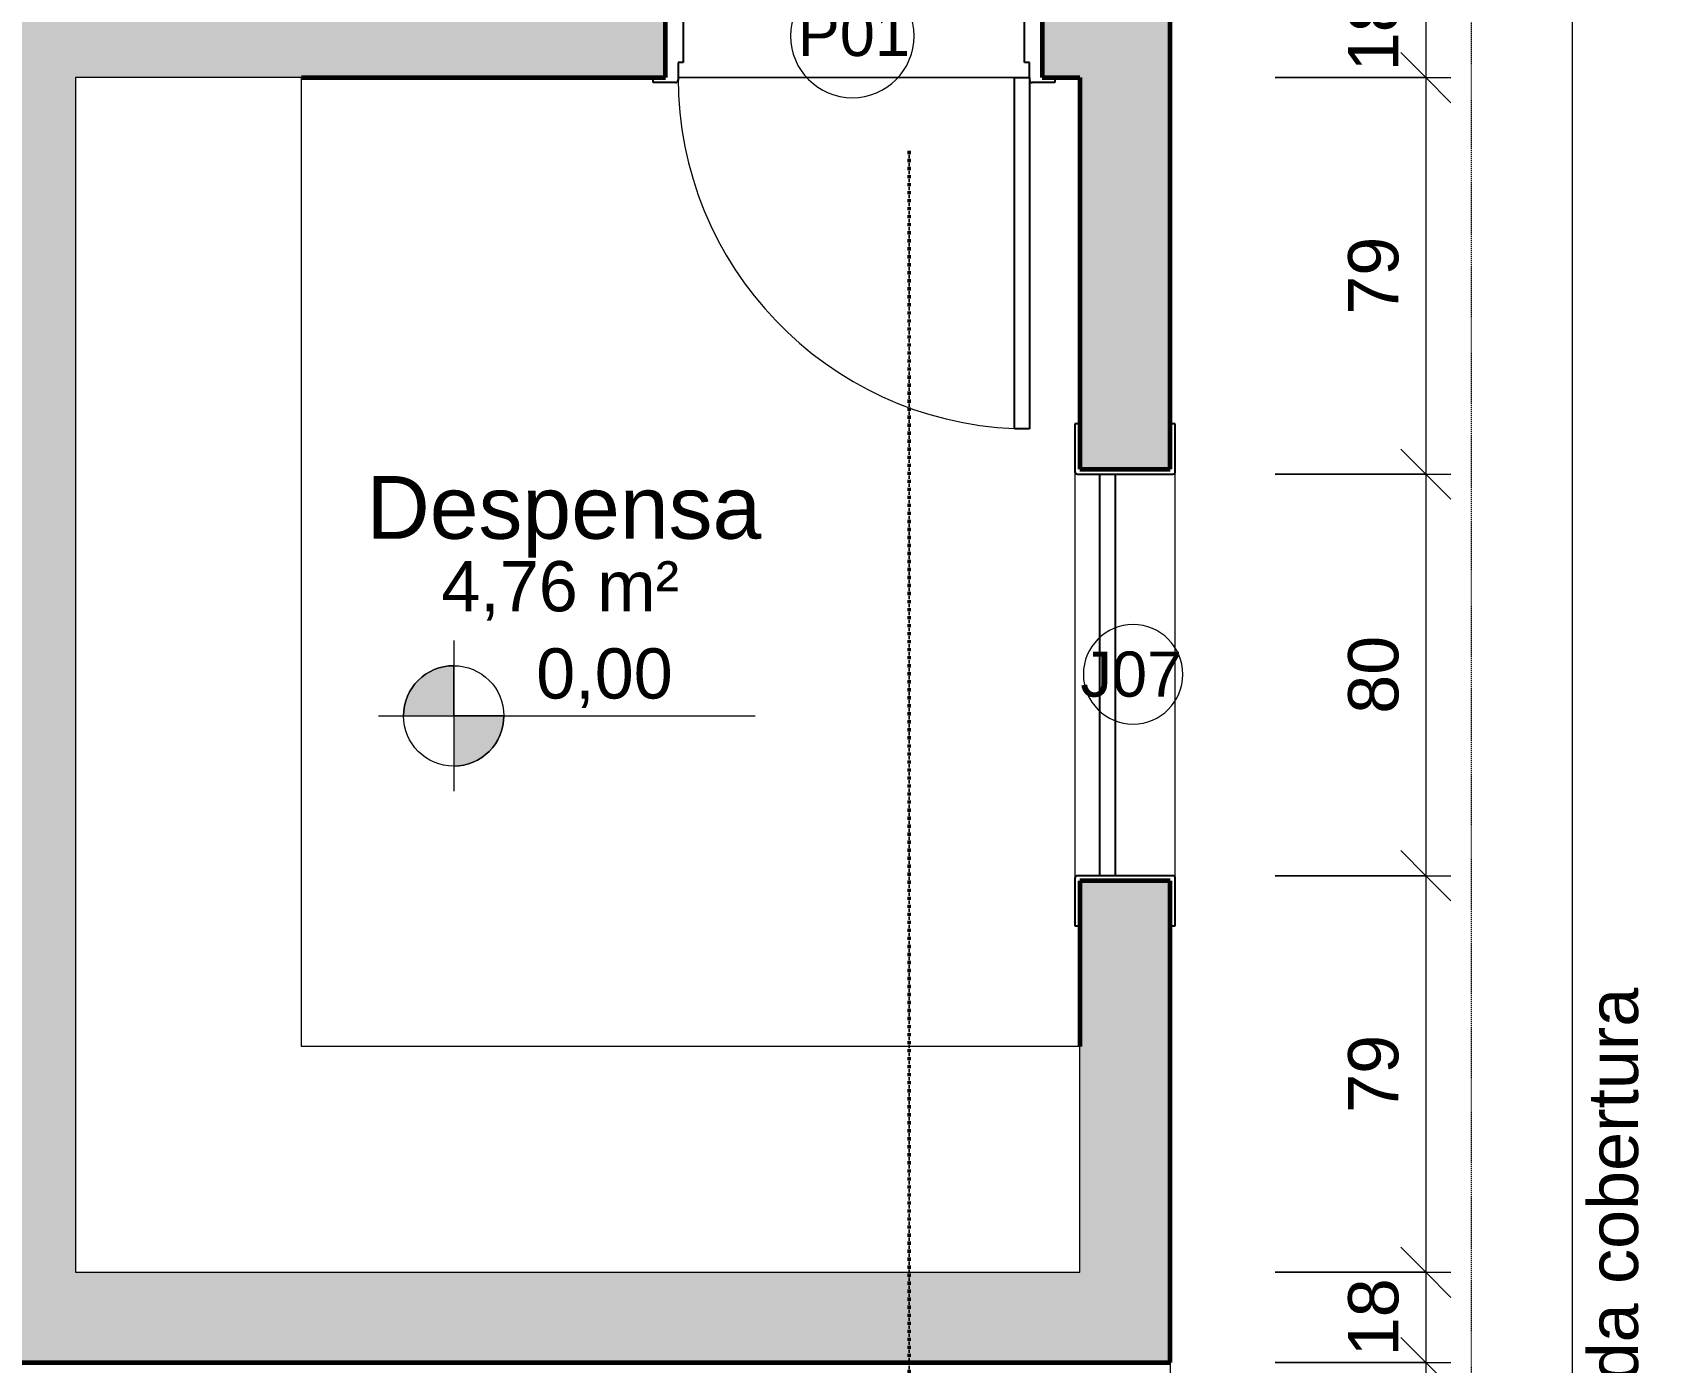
# Model space of a CAD drawing. Header units: millimetres. Extents: x -168557 to 193771, y -108373 to 197278.
# Drawn here: x 177377 to 180605, y -19320 to -16670 of the extents above; entities that cross this region are included whole.
import ezdxf

# ---------------------------------------------------------------- set-up
doc = ezdxf.new("R2010")
doc.units = ezdxf.units.MM
doc.linetypes.add('Dash dot', pattern=[15.875, 6.35, -4.7625, 0, -4.7625])
doc.linetypes.add('Overhead', pattern=[3.96875, 2.38125, -1.5875])
for name, color, linetype, lineweight in [('A-ANNO-DIMS', 211, 'Continuous', 9), ('A-ANNO-DIMS-50', 211, 'Continuous', 9), ('A-AREA', 32, 'Continuous', 9), ('A-DETL', 90, 'Continuous', 9), ('A-DETL-THIN', 151, 'Continuous', 9), ('A-DOOR', 31, 'Continuous', 9), ('A-DOOR-IDEN', 31, 'Continuous', 9), ('A-FLOR-OVHD', 1, 'Overhead', 9), ('A-GLAZ', 151, 'Continuous', 9), ('A-GLAZ-IDEN', 152, 'Continuous', 9), ('A-WALL', 113, 'Continuous', 9), ('A-WALL-PATT', 111, 'Continuous', 25), ('G-ANNO-DIMS', 111, 'Continuous', 9), ('G-ANNO-SYMB', 111, 'Continuous', 9), ('G-ANNO-TEXT', 231, 'Continuous', 9), ('L-HRDS-IDEN', 13, 'Continuous', 9)]:
    doc.layers.add(name, color=color, linetype=linetype, lineweight=lineweight)
doc.styles.add('@Arial Unicode MS_1', font='', dxfattribs={"height": 100})
doc.styles.add('Arial', font='arial.ttf', dxfattribs={"height": 90})
doc.styles.add('Arial_2', font='arial.ttf', dxfattribs={"height": 100})
doc.styles.add('Arial_3', font='arial.ttf', dxfattribs={"height": 125})
doc.styles.get('@Arial Unicode MS_1').set_extended_font_data('@Arial Unicode MS')
doc.dimstyles.new('CRT_-__Metros_-_Linha_de_chamada_3_5_mm_2', dxfattribs={"dimscale": 304.8, "dimtxt": 100.584485, "dimasz": 0.328084, "dimexe": 0.164042, "dimexo": 0.0625, "dimgap": 0.082021, "dimtad": 1, "dimdec": 0, "dimlfac": 0.1, "dimdsep": 46, "dimtxsty": '@Arial Unicode MS_1', "dimblk1": 'OBLIQUE', "dimblk2": 'OBLIQUE', "dimsah": 1, "dimcen": 0.09, "dimdle": 0.164042, "dimazin": 0, "dimtfac": 1, "dimtdec": 4, "dimtix": 1, "dimtmove": 0, "dimatfit": 3, "dimfxl": 0.984252, "dimfxlon": 1, "dimtvp": 1, "dimtolj": 1, "dimtzin": 0, "dimarcsym": 2})

# ---------------------------------------------------------------- blocks, each defined once
blk = doc.blocks.new('CRT_POR_Abrir_1 Folha_Madeira - 70 x 210 cm-3907157-TERREO')
at = {"layer": 'A-DOOR', "lineweight": 25}
for p, q in [((-350, 790), (-320, 790)), ((-350, 90), (-350, 790)), ((-320, 790), (-320, 90)), ((-400, 90), (-400, 100)), ((-400, 100), (-355, 100)), ((355, 100), (400, 100)), ((400, 100), (400, 90)), ((-320, 90), (-350, 90)), ((-350, 90), (-350, 60)), ((350, 60), (350, 95)), ((-350, 60), (-340, 60)), ((-340, 60), (-340, -95)), ((340, 60), (350, 60)), ((340, -95), (340, 60)), ((-400, -100), (-400, -90)), ((400, -90), (400, -100)), ((-345, -100), (-400, -100)), ((400, -100), (345, -100))]:
    blk.add_line(p, q, dxfattribs=at)
at = {"layer": 'A-DOOR'}
for p, q in [((-350, 90), (-350, 790)), ((-350, 90), (350, 90)), ((350, 90), (-320, 90)), ((-340, -90), (340, -90)), ((-340, -90), (340, -90))]:
    blk.add_line(p, q, dxfattribs=at)
blk.add_arc((-350, 90), 700, 0, 87.5361, dxfattribs=at)
at = {"layer": 'A-DOOR', "lineweight": 25}
for centre, start, end in [((-355, 95), 0, 90), ((355, 95), 90, 180), ((-345, -95), 270, 360), ((345, -95), 180, 270)]:
    blk.add_arc(centre, 5, start, end, dxfattribs=at)
blk = doc.blocks.new('Janela basculante e folha fixa - 80 x 160 cm-4197805-TERREO')
at = {"layer": 'A-GLAZ', "lineweight": 25}
for p, q in [((-413.2, 100), (-508.2, 100)), ((-508.2, 100), (-508.2, 90)), ((491.8, 100), (396.8, 100)), ((491.8, 90), (491.8, 100)), ((-408.2, -95), (-408.2, 95)), ((391.8, 95), (391.8, -95)), ((-408.2, -50), (-408.2, -20)), ((-408.2, -20), (391.8, -20)), ((391.8, -20), (391.8, -50)), ((391.8, -50), (-408.2, -50)), ((-508.2, -90), (-508.2, -100)), ((491.8, -100), (491.8, -90)), ((-508.2, -100), (-413.2, -100)), ((396.8, -100), (491.8, -100))]:
    blk.add_line(p, q, dxfattribs=at)
at = {"layer": 'A-GLAZ'}
for p, q in [((396.8, 100), (-413.2, 100)), ((-418.2, -90), (-418.2, 90)), ((401.8, 90), (401.8, -90)), ((-413.2, -100), (396.8, -100))]:
    blk.add_line(p, q, dxfattribs=at)
at = {"layer": 'A-GLAZ', "lineweight": 25}
for centre, start, end in [((-413.2, 95), 360, 90), ((396.8, 95), 90, 180), ((-413.2, -95), 270, 360), ((396.8, -95), 180, 270)]:
    blk.add_arc(centre, 5, start, end, dxfattribs=at)
at = {"layer": 'A-GLAZ'}
for points, knots in [([(-413.2, 100), (-412.7, 100), (-412.1, 99.9), (-411.3, 99.6), (-410.8, 99.4), (-410.4, 99.2), (-410.1, 98.9), (-409.7, 98.6), (-409.4, 98.3), (-409.1, 98), (-408.8, 97.5), (-408.6, 96.9), (-408.3, 96.1), (-408.2, 95.4), (-408.2, 95)], [0, 0, 0, 0, 0.166667, 0.25, 0.333333, 0.375, 0.416667, 0.5, 0.541667, 0.583333, 0.666667, 0.75, 0.833333, 1, 1, 1, 1]), ([(396.8, 100), (396.4, 100), (395.7, 99.9), (394.9, 99.6), (394.4, 99.4), (394, 99.2), (393.7, 98.9), (393.3, 98.6), (393, 98.3), (392.8, 98), (392.5, 97.5), (392.2, 96.9), (391.9, 96.1), (391.8, 95.4), (391.8, 95)], [0, 0, 0, 0, 0.166667, 0.25, 0.333333, 0.375, 0.416667, 0.5, 0.541667, 0.583333, 0.666667, 0.75, 0.833333, 1, 1, 1, 1]), ([(-408.2, -95), (-408.2, -95.4), (-408.3, -96.1), (-408.6, -96.9), (-408.8, -97.5), (-409.1, -98), (-409.4, -98.3), (-409.7, -98.6), (-410.1, -99), (-410.6, -99.3), (-411, -99.5), (-411.4, -99.7), (-412.1, -99.9), (-412.7, -100), (-413.2, -100)], [0, 0, 0, 0, 0.166667, 0.25, 0.333333, 0.416667, 0.458333, 0.5, 0.583333, 0.666667, 0.708333, 0.75, 0.833333, 1, 1, 1, 1]), ([(391.8, -95), (391.8, -95.4), (391.9, -96.1), (392.2, -96.9), (392.5, -97.5), (392.8, -98), (393, -98.3), (393.3, -98.6), (393.8, -99), (394.2, -99.3), (394.6, -99.5), (395, -99.7), (395.7, -99.9), (396.4, -100), (396.8, -100)], [0, 0, 0, 0, 0.166667, 0.25, 0.333333, 0.416667, 0.458333, 0.5, 0.583333, 0.666667, 0.708333, 0.75, 0.833333, 1, 1, 1, 1])]:
    blk.add_open_spline(points, degree=3, knots=knots, dxfattribs=at)
blk = doc.blocks.new('Elevações de ponto - Tag de Nível em Plantas de Pisos NA-224974-TERREO')
at = {"layer": 'G-ANNO-DIMS'}
h = blk.add_hatch(color=256, dxfattribs=at)
edge = h.paths.add_edge_path()
edge.add_line((0, 0), (-2, 0))
edge.add_arc((0, 0), 2, 90, 180, ccw=False)
edge.add_line((0, 2), (0, 0))
h = blk.add_hatch(color=256, dxfattribs=at)
edge = h.paths.add_edge_path()
edge.add_line((0, 0), (2, 0))
edge.add_arc((0, 0), 2, 270, 360, ccw=False)
edge.add_line((0, -2), (0, 0))
for p, q in [((0, 3), (0, -3)), ((0, 0), (0, 2)), ((-3, 0), (12, 0)), ((-2, 0), (0, 0)), ((0, 0), (0, -2)), ((2, 0), (0, 0))]:
    blk.add_line(p, q, dxfattribs=at)
blk.add_circle((0, 0), 2, dxfattribs=at)
for start, end in [(90, 180), (270, 360)]:
    blk.add_arc((0, 0), 2, start, end, dxfattribs=at)
blk = doc.blocks.new('CRT_ANO_Tag de Portas - Tag 1_8mm-918015-TERREO')
at = {"layer": 'A-DOOR-IDEN'}
for start, end in [(360, 180), (180, 360)]:
    blk.add_arc((-0.061, -0.14), 2.462, start, end, dxfattribs=at)
blk = doc.blocks.new('CRT_ANO_Tag de Janelas - Tag 1_8mm-918268-TERREO')
at = {"layer": 'A-GLAZ-IDEN'}
for start, end in [(360, 180), (180, 360)]:
    blk.add_arc((-0.004, 0.023), 1.98, start, end, dxfattribs=at)
blk = doc.blocks.new('DIMBLOCK201-TERREO')
at = {"layer": 'A-ANNO-DIMS-50', "lineweight": 18, "transparency": 16777216}
for p, q in [((180151.3, -16579.7), (180101.3, -16529.7)), ((180151.3, -16579.7), (180201.3, -16629.7)), ((180151.3, -16759.7), (180101.3, -16709.7)), ((180151.3, -16759.7), (180201.3, -16809.7))]:
    blk.add_line(p, q, dxfattribs=at)
at = {"layer": 'A-ANNO-DIMS-50', "transparency": 16777216}
for p, q in [((179851.3, -16579.7), (180201.3, -16579.7)), ((180151.3, -16579.7), (179851.3, -16579.7)), ((180151.3, -16579.7), (180151.3, -16759.7)), ((179851.3, -16759.7), (180201.3, -16759.7)), ((180151.3, -16759.7), (179851.3, -16759.7))]:
    blk.add_line(p, q, dxfattribs=at)
at = {"layer": 'A-ANNO-DIMS-50', "color": 0, "transparency": 16777216, "insert": (179996.5, -16747.1), "char_height": 100, "width": 185.873, "attachment_point": 1, "rotation": 90, "line_spacing_factor": 1.117605, "style": '@Arial Unicode MS_1'}
blk.add_mtext('18', dxfattribs=at)
blk = doc.blocks.new('_Oblique')
at = {"color": 0, "linetype": 'ByBlock', "lineweight": -2}
blk.add_line((-0.5, -0.5), (0.5, 0.5), dxfattribs=at)
blk = doc.blocks.new('DIMBLOCK202-TERREO')
at = {"layer": 'A-ANNO-DIMS-50', "lineweight": 18, "transparency": 16777216}
for p, q in [((180151.3, -16759.7), (180101.3, -16709.7)), ((180151.3, -16759.7), (180201.3, -16809.7)), ((180151.3, -17549.7), (180101.3, -17499.7)), ((180151.3, -17549.7), (180201.3, -17599.7))]:
    blk.add_line(p, q, dxfattribs=at)
at = {"layer": 'A-ANNO-DIMS-50', "transparency": 16777216}
for p, q in [((179851.3, -16759.7), (180201.3, -16759.7)), ((180151.3, -16759.7), (179851.3, -16759.7)), ((180151.3, -16759.7), (180151.3, -17549.7)), ((179851.3, -17549.7), (180201.3, -17549.7)), ((180151.3, -17549.7), (179851.3, -17549.7))]:
    blk.add_line(p, q, dxfattribs=at)
at = {"layer": 'A-ANNO-DIMS-50', "color": 0, "transparency": 16777216, "insert": (179996.5, -17232.1), "char_height": 100, "width": 185.873, "attachment_point": 1, "rotation": 90, "line_spacing_factor": 1.117605, "style": '@Arial Unicode MS_1'}
blk.add_mtext('79', dxfattribs=at)
blk = doc.blocks.new('DIMBLOCK203-TERREO')
at = {"layer": 'A-ANNO-DIMS-50', "lineweight": 18, "transparency": 16777216}
for p, q in [((180151.3, -17549.7), (180101.3, -17499.7)), ((180151.3, -17549.7), (180201.3, -17599.7)), ((180151.3, -18349.7), (180101.3, -18299.7)), ((180151.3, -18349.7), (180201.3, -18399.7))]:
    blk.add_line(p, q, dxfattribs=at)
at = {"layer": 'A-ANNO-DIMS-50', "transparency": 16777216}
for p, q in [((179851.3, -17549.7), (180201.3, -17549.7)), ((180151.3, -17549.7), (179851.3, -17549.7)), ((180151.3, -17549.7), (180151.3, -18349.7)), ((179851.3, -18349.7), (180201.3, -18349.7)), ((180151.3, -18349.7), (179851.3, -18349.7))]:
    blk.add_line(p, q, dxfattribs=at)
at = {"layer": 'A-ANNO-DIMS-50', "color": 0, "transparency": 16777216, "insert": (179996.5, -18027.1), "char_height": 100, "width": 185.873, "attachment_point": 1, "rotation": 90, "line_spacing_factor": 1.117605, "style": '@Arial Unicode MS_1'}
blk.add_mtext('80', dxfattribs=at)
blk = doc.blocks.new('DIMBLOCK204-TERREO')
at = {"layer": 'A-ANNO-DIMS-50', "lineweight": 18, "transparency": 16777216}
for p, q in [((180151.3, -18349.7), (180101.3, -18299.7)), ((180151.3, -18349.7), (180201.3, -18399.7)), ((180151.3, -19139.7), (180101.3, -19089.7)), ((180151.3, -19139.7), (180201.3, -19189.7))]:
    blk.add_line(p, q, dxfattribs=at)
at = {"layer": 'A-ANNO-DIMS-50', "transparency": 16777216}
for p, q in [((179851.3, -18349.7), (180201.3, -18349.7)), ((180151.3, -18349.7), (179851.3, -18349.7)), ((180151.3, -18349.7), (180151.3, -19139.7)), ((179851.3, -19139.7), (180201.3, -19139.7)), ((180151.3, -19139.7), (179851.3, -19139.7))]:
    blk.add_line(p, q, dxfattribs=at)
at = {"layer": 'A-ANNO-DIMS-50', "color": 0, "transparency": 16777216, "insert": (179996.5, -18822.1), "char_height": 100, "width": 185.873, "attachment_point": 1, "rotation": 90, "line_spacing_factor": 1.117605, "style": '@Arial Unicode MS_1'}
blk.add_mtext('79', dxfattribs=at)
blk = doc.blocks.new('DIMBLOCK205-TERREO')
at = {"layer": 'A-ANNO-DIMS-50', "lineweight": 18, "transparency": 16777216}
for p, q in [((180151.3, -19139.7), (180101.3, -19089.7)), ((180151.3, -19139.7), (180201.3, -19189.7)), ((180151.3, -19319.7), (180101.3, -19269.7)), ((180151.3, -19319.7), (180201.3, -19369.7))]:
    blk.add_line(p, q, dxfattribs=at)
at = {"layer": 'A-ANNO-DIMS-50', "transparency": 16777216}
for p, q in [((179851.3, -19139.7), (180201.3, -19139.7)), ((180151.3, -19139.7), (179851.3, -19139.7)), ((180151.3, -19139.7), (180151.3, -19369.7)), ((179851.3, -19319.7), (180201.3, -19319.7)), ((180151.3, -19319.7), (179851.3, -19319.7))]:
    blk.add_line(p, q, dxfattribs=at)
at = {"layer": 'A-ANNO-DIMS-50', "color": 0, "transparency": 16777216, "insert": (179996.5, -19307.1), "char_height": 100, "width": 185.873, "attachment_point": 1, "rotation": 90, "line_spacing_factor": 1.117605, "style": '@Arial Unicode MS_1'}
blk.add_mtext('18', dxfattribs=at)

msp = doc.modelspace()

# ---------------------------------------------------------------- hatches: boundary and pattern name
at = {"layer": 'A-WALL-PATT'}
h = msp.add_hatch(color=256, dxfattribs=at)
h.paths.add_polyline_path([(179462.332, -19319.651), (179642.332, -19319.651), (179642.332, -18359.651), (179462.332, -18359.651), (179462.332, -19139.651)])
h.paths.add_polyline_path([(179462.332, -17539.651), (179642.332, -17539.651), (179642.332, -16479.651), (179462.332, -16479.651), (179462.332, -17421.336)])
h.paths.add_polyline_path([(179462.332, -13879.651), (179642.332, -13879.651), (179642.332, -13099.651), (179462.332, -13099.651), (179462.332, -13599.507)])
h.paths.add_polyline_path([(179642.332, -12299.651), (179642.332, -5479.651), (179462.332, -5479.651), (179462.332, -12299.651)])
h = msp.add_hatch(color=256, dxfattribs=at)
h.paths.add_polyline_path([(179387.332, -16759.651), (179462.332, -16759.651), (179462.332, -16579.651), (179387.332, -16579.651), (179387.332, -16656.97)])
h.paths.add_polyline_path([(175033.086, -16759.651), (178637.332, -16759.651), (178637.332, -16579.651), (174962.332, -16579.651), (174962.332, -16759.651)])
msp.add_hatch(color=256, dxfattribs=at).paths.add_polyline_path([(177462.332, -19139.651), (177462.332, -16759.651), (177282.332, -16759.651), (177282.332, -19139.651)])
h = msp.add_hatch(color=256, dxfattribs=at)
h.paths.add_polyline_path([(174962.332, -19319.651), (175122.332, -19319.651), (175122.332, -19139.651), (174962.332, -19139.651), (174962.332, -19141.159)])
h.paths.add_polyline_path([(179462.332, -19319.651), (179462.332, -19139.651), (177192.332, -19139.651), (177192.332, -19319.651), (179318.045, -19319.651)])
h.paths.add_polyline_path([(176122.332, -19319.651), (176372.332, -19319.651), (176372.332, -19139.651), (176122.332, -19139.651), (176122.332, -19141.159)])

# ---------------------------------------------------------------- linework, layer by layer
at = {"layer": 'A-AREA'}
msp.add_line((179642.332, -19319.651), (179642.332, -22319.451), dxfattribs=at)
at = {"layer": 'A-DETL'}
msp.add_line((180442.332, -14129.651), (180442.332, -22519.651), dxfattribs=at)
at = {"layer": 'A-DETL-THIN'}
for p, q in [((177912.332, -16759.651), (177462.332, -16759.651)), ((177462.332, -16759.651), (177462.332, -19139.651)), ((177912.332, -18689.651), (177912.332, -16759.651)), ((179462.332, -18689.651), (177912.332, -18689.651)), ((179462.332, -19139.651), (179462.332, -18689.651)), ((177462.332, -19139.651), (179462.332, -19139.651))]:
    msp.add_line(p, q, dxfattribs=at)
at = {"layer": 'A-FLOR-OVHD'}
for p, q in [((180242.332, -20069.651), (180242.332, -13929.651)), ((174782.332, -19319.651), (179642.332, -19319.651))]:
    msp.add_line(p, q, dxfattribs=at)
at = {"layer": 'A-WALL', "lineweight": 60}
for p, q in [((179642.332, -17539.651), (179642.332, -16479.651)), ((178637.332, -16759.651), (178637.332, -16579.651)), ((179387.332, -16579.651), (179387.332, -16759.651)), ((177912.332, -16759.651), (178637.332, -16759.651)), ((179387.332, -16759.651), (179462.332, -16759.651)), ((179462.332, -16759.651), (179462.332, -17539.651)), ((179462.332, -17539.651), (179642.332, -17539.651)), ((179462.332, -18359.651), (179462.332, -18689.651)), ((179642.332, -18359.651), (179462.332, -18359.651)), ((179642.332, -19319.651), (179642.332, -18359.651)), ((177192.332, -19319.651), (179642.332, -19319.651))]:
    msp.add_line(p, q, dxfattribs=at)
at = {"layer": 'G-ANNO-SYMB', "linetype": 'Dash dot', "lineweight": 50}
msp.add_line((179122.468, -16905.829), (179122.468, -24292.706), dxfattribs=at)

# ---------------------------------------------------------------- block references
at = {"layer": 'A-DOOR', "rotation": 180}
msp.add_blockref('CRT_POR_Abrir_1 Folha_Madeira - 70 x 210 cm-3907157-TERREO', (179012.332, -16669.651), dxfattribs=at)
at = {"layer": 'A-DOOR-IDEN', "xscale": 49.99999999999998, "yscale": 49.99999999999998, "zscale": 49.99999999999998}
msp.add_blockref('CRT_ANO_Tag de Portas - Tag 1_8mm-918015-TERREO', (179012.332, -16669.651), dxfattribs=at)
at = {"layer": 'A-GLAZ', "rotation": 269.9999999999998}
msp.add_blockref('Janela basculante e folha fixa - 80 x 160 cm-4197805-TERREO', (179552.332, -17957.839), dxfattribs=at)
at = {"layer": 'A-GLAZ-IDEN', "xscale": 49.99999999999998, "yscale": 49.99999999999998, "zscale": 49.99999999999998}
msp.add_blockref('CRT_ANO_Tag de Janelas - Tag 1_8mm-918268-TERREO', (179568.494, -17949.651), dxfattribs=at)
at = {"layer": 'G-ANNO-DIMS', "xscale": 49.99999999999998, "yscale": 49.99999999999998, "zscale": 49.99999999999998}
msp.add_blockref('Elevações de ponto - Tag de Nível em Plantas de Pisos NA-224974-TERREO', (178215.438, -18031.239), dxfattribs=at)

# ---------------------------------------------------------------- texts
at = {"layer": 'A-DOOR-IDEN', "insert": (178900.393, -16626.719), "char_height": 90, "width": 268.56531, "attachment_point": 1, "style": 'Arial'}
msp.add_mtext('P01', dxfattribs=at)
at = {"layer": 'A-GLAZ-IDEN', "insert": (179463.316, -17903.045), "char_height": 90, "width": 244.51469, "attachment_point": 1, "style": 'Arial'}
msp.add_mtext('J07', dxfattribs=at)
at = {"layer": 'G-ANNO-DIMS', "insert": (178379.749, -17896.707), "char_height": 100, "width": 325.65323, "attachment_point": 1, "line_spacing_factor": 0.941778, "style": 'Arial_2'}
msp.add_mtext('0,00', dxfattribs=at)
at = {"layer": 'G-ANNO-TEXT', "color": 7, "insert": (180473.968, -19947.226), "char_height": 100, "width": 1703.58594, "attachment_point": 1, "rotation": 90, "style": 'Arial_2'}
msp.add_mtext('Projeção da cobertura', dxfattribs=at)
at = {"layer": 'L-HRDS-IDEN', "attachment_point": 1}
for s, insert, char_height, width, style in [('Despensa', (178041.674, -17553.445), 125, 945.99125, 'Arial_3'), ('4,76 m²', (178190.674, -17722.96), 100, 585.23187, 'Arial_2')]:
    msp.add_mtext(s, dxfattribs=dict(at, insert=insert, char_height=char_height, width=width, style=style))

# ---------------------------------------------------------------- dimensions: what is measured, and where the dimension line sits
at = {"layer": 'A-ANNO-DIMS'}
for base, p1, p2, override, picture, middle in [((180151.321, -16759.651), (179851.321, -16579.651), (179851.321, -16759.651), {"dimpost": '<>', "dimfxl": 180}, 'DIMBLOCK201-TERREO', (180075.23, -16669.651)), ((180151.321, -17549.651), (179851.321, -16759.651), (179851.321, -17549.651), {"dimpost": '<>', "dimfxl": 790}, 'DIMBLOCK202-TERREO', (180075.23, -17154.651)), ((180151.321, -18349.651), (179851.321, -17549.651), (179851.321, -18349.651), {"dimpost": '<>', "dimfxl": 800}, 'DIMBLOCK203-TERREO', (180075.23, -17949.651)), ((180151.321, -19139.651), (179851.321, -18349.651), (179851.321, -19139.651), {"dimpost": '<>', "dimfxl": 790}, 'DIMBLOCK204-TERREO', (180075.23, -18744.651)), ((180151.321, -19319.651), (179851.321, -19139.651), (179851.321, -19319.651), {"dimpost": '<>', "dimfxl": 180}, 'DIMBLOCK205-TERREO', (180075.23, -19229.651))]:
    dim = msp.add_linear_dim(base=base, p1=p1, p2=p2, angle=90, dimstyle='CRT_-__Metros_-_Linha_de_chamada_3_5_mm_2', override=override, dxfattribs=at)
    dim.commit()
    dim.dimension.update_dxf_attribs({"geometry": picture, "text_midpoint": middle})

doc.saveas('drawing.dxf')
